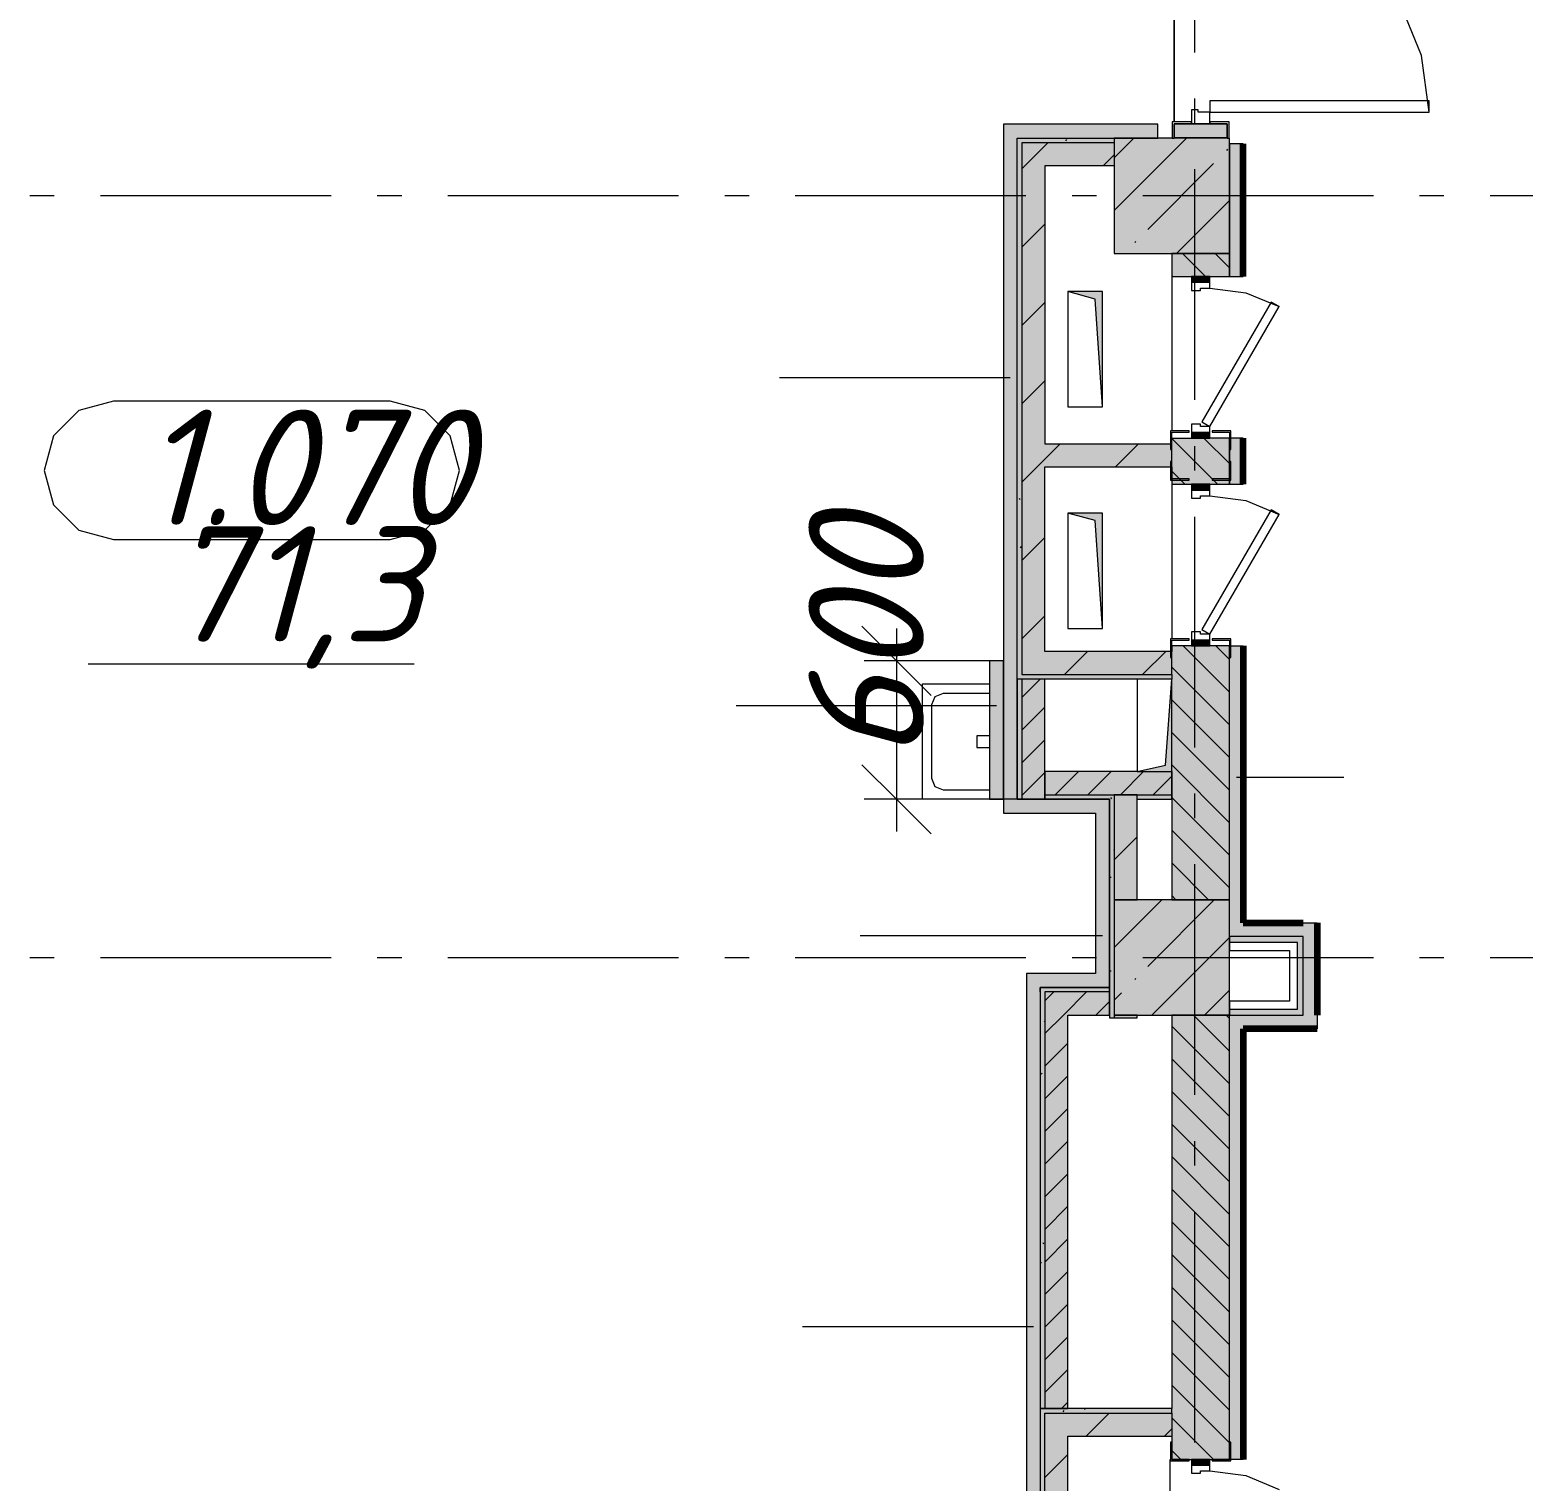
# Model space of a CAD drawing. Header units: millimetres. Extents: x -537608 to 253996, y -217170 to 186033.
# Drawn here: x -365376 to -358903, y -198169 to -191881 of the extents above; entities that cross this region are included whole.
import ezdxf

# ---------------------------------------------------------------- set-up
doc = ezdxf.new("R2010")
doc.units = ezdxf.units.MM
doc.layers.add('16) Лак 1.6м', color=160, linetype='Continuous', lineweight=90)
doc.layers.add('PDF _Геометрия', color=7, linetype='Continuous')
doc.layers.add('PDF _Текст', color=7, linetype='Continuous')
doc.layers.add('PDF _Сплошная заливка', color=7, linetype='Continuous', true_color=0xffffff)
doc.styles.add('PDF ISOCPEUR Italic', font='isocpeui.ttf')

msp = doc.modelspace()

# ---------------------------------------------------------------- hatches: boundary and pattern name
at = {"layer": 'PDF _Сплошная заливка', "true_color": 0x56bc34, "transparency": 33554559}
h = msp.add_hatch(color=85, dxfattribs=at)
h.paths.add_polyline_path([(-360116.2027, -195809.6514), (-360116.2027, -194549.6497), (-360176.2013, -194549.6497), (-360176.2013, -195809.6514)], flags=0)
h.paths.add_polyline_path([(-360116.2027, -193849.6508), (-360116.2027, -193649.6499), (-360176.2013, -193649.6499), (-360176.2013, -193849.6508)], flags=0)
h.paths.add_polyline_path([(-360176.2013, -192949.649), (-360116.2027, -192949.649), (-360116.2027, -192374.6487), (-360176.2013, -192374.6487), (-360176.2013, -192849.6508)], flags=0)
h.paths.add_polyline_path([(-360116.2027, -190587.6488), (-360116.2027, -188944.6473), (-360176.2013, -188944.6473), (-360176.2013, -190587.6488)], flags=0)
h.paths.add_polyline_path([(-360176.2013, -187734.6479), (-360116.2027, -187734.6479), (-360116.2027, -185682.6473), (-360168.2009, -185682.6473), (-360168.2009, -185687.6465), (-360176.2013, -185687.6465), (-360176.2013, -187503.3861)], flags=0)
h.paths.add_polyline_path([(-360168.2009, -184432.6461), (-360116.2027, -184432.6461), (-360116.2027, -183289.6468), (-360176.2013, -183289.6468), (-360176.2013, -184427.647), (-360168.2009, -184427.647)], flags=0)
at = {"layer": 'PDF _Сплошная заливка', "transparency": 33554559}
h = msp.add_hatch(color=256, dxfattribs=at)
h.paths.add_polyline_path([(-360341.2037, -200049.6524), (-360176.2013, -200049.6524), (-360176.2013, -199899.6518), (-360426.2024, -199899.6518), (-360426.2024, -200049.6524)], flags=0)
h.paths.add_polyline_path([(-360341.2037, -199199.653), (-360176.2013, -199199.653), (-360176.2013, -198774.6511), (-360426.2024, -198774.6511), (-360426.2024, -199199.653)], flags=0)
h.paths.add_polyline_path([(-360261.1999, -198074.6523), (-360176.2013, -198074.6523), (-360176.2013, -196149.6503), (-360426.2024, -196149.6503), (-360426.2024, -198074.6523), (-360341.2037, -198074.6523)], flags=0)
h.paths.add_polyline_path([(-360426.2024, -195649.6502), (-360176.2013, -195649.6502), (-360176.2013, -194549.6497), (-360426.2024, -194549.6497), (-360426.2024, -195349.0331)], flags=0)
h.paths.add_polyline_path([(-360261.1999, -193849.6508), (-360176.2013, -193849.6508), (-360176.2013, -193649.6499), (-360426.2024, -193649.6499), (-360426.2024, -193849.6508), (-360341.2037, -193849.6508)], flags=0)
h.paths.add_polyline_path([(-360426.2024, -192949.649), (-360176.2013, -192949.649), (-360176.2013, -192849.6508), (-360426.2024, -192849.6508)], flags=0)
h.paths.add_polyline_path([(-360424.2044, -190587.6488), (-360424.2044, -190585.6487), (-360176.2013, -190585.6487), (-360176.2013, -188944.6473), (-360426.2024, -188944.6473), (-360426.2024, -190587.6488)], flags=0)
h.paths.add_polyline_path([(-360176.2013, -187734.6479), (-360176.2013, -186849.6479), (-360426.2024, -186849.6479), (-360426.2024, -187734.6479)], flags=0)
h.paths.add_polyline_path([(-360176.2013, -186349.6478), (-360176.2013, -185682.6473), (-360426.2024, -185682.6473), (-360426.2024, -186349.6478)], flags=0)
h.paths.add_polyline_path([(-360176.2013, -184424.6479), (-360176.2013, -183849.6475), (-360426.2024, -183849.6475), (-360426.2024, -184424.6479)], flags=0)
at = {"layer": 'PDF _Сплошная заливка', "true_color": 0xff7d7d, "transparency": 33554559}
for points in [[(-360486.2009, -192349.6485), (-360486.2009, -192289.65), (-361156.2004, -192289.65), (-361156.2004, -192349.6485), (-361096.2018, -192349.6485)], [(-361156.2004, -195274.6507), (-361096.2018, -195274.6507), (-361096.2018, -192349.6485), (-361156.2004, -192349.6485), (-361156.2004, -193922.552)], [(-360756.1986, -195274.6507), (-360696.2001, -195274.6507), (-360696.2001, -195214.65), (-361096.2018, -195214.65), (-361096.2018, -195274.6507), (-360906.9313, -195274.6507)], [(-360756.1986, -196029.651), (-360756.1986, -195969.6503), (-361056.2, -195969.6503), (-361056.2, -196029.651), (-360906.9313, -196029.651)], [(-361056.2, -199901.695), (-360996.2014, -199901.695), (-360996.2014, -196029.651), (-361056.2, -196029.651), (-361056.2, -199841.6942)]]:
    msp.add_hatch(color=11, dxfattribs=at).paths.add_polyline_path(points)
at = {"layer": 'PDF _Сплошная заливка', "transparency": 33554559}
for points in [[(-361096.2018, -194694.6512), (-361076.2052, -194694.6512), (-361076.2052, -192349.6485), (-361096.2018, -192349.6485), (-361096.2018, -193922.552)], [(-360676.2034, -192369.6495), (-360676.2034, -192349.6485), (-361076.2052, -192349.6485), (-361076.2052, -192369.6495), (-360976.2048, -192369.6495)], [(-360676.2034, -192849.6508), (-360176.2013, -192849.6508), (-360178.1992, -192349.6485), (-360676.2034, -192349.6485), (-360676.2034, -192496.071)], [(-360426.2024, -193774.6505), (-360426.2024, -193674.6501), (-360976.2048, -193674.6501), (-360976.2048, -193774.6505), (-360906.9313, -193774.6505)], [(-360426.2024, -194674.6502), (-360426.2024, -194574.6498), (-360976.2048, -194574.6498), (-360976.2048, -194674.6502), (-360906.9313, -194674.6502)], [(-360906.9313, -194694.6512), (-360426.2024, -194694.6512), (-360426.2024, -194674.6502), (-361076.2052, -194674.6502), (-361076.2052, -194694.6512), (-360976.2048, -194694.6512)], [(-360453.6999, -195194.6512), (-360426.2024, -195194.6512), (-360426.2024, -195094.6508), (-360976.2048, -195094.6508), (-360976.2048, -195194.6512), (-360576.203, -195194.6512)], [(-360176.2013, -196149.6503), (-360176.2013, -195649.6502), (-360676.2034, -195649.6502), (-360676.2034, -196149.6503), (-360426.2024, -196149.6503)], [(-360696.2001, -196049.652), (-360696.2001, -196029.651), (-360996.2014, -196029.651), (-360996.2014, -196049.652), (-360906.9313, -196049.652)], [(-360996.2014, -197854.6526), (-360976.2048, -197854.6526), (-360976.2048, -196049.652), (-360996.2014, -196049.652), (-360996.2014, -196775.5142)], [(-360976.2048, -197854.6526), (-360876.2043, -197854.6526), (-360876.2043, -196149.6503), (-360976.2048, -196149.6503), (-360976.2048, -196775.5142)], [(-360996.2014, -200299.6535), (-360976.2048, -200299.6535), (-360976.2048, -197854.6526), (-360996.2014, -197854.6526), (-360996.2014, -199901.695)], [(-360426.2024, -197874.6514), (-360426.2024, -197854.6526), (-360976.2048, -197854.6526), (-360976.2048, -197874.6514), (-360876.2043, -197874.6514)], [(-360906.9313, -200299.6535), (-360876.2043, -200299.6535), (-360876.2043, -197874.6514), (-360976.2048, -197874.6514), (-360976.2048, -200299.6535)]]:
    msp.add_hatch(color=256, dxfattribs=at).paths.add_polyline_path(points)
at = {"layer": 'PDF _Сплошная заливка', "true_color": 0xe2e2e2, "transparency": 33554559}
msp.add_hatch(color=254, dxfattribs=at).paths.add_polyline_path([(-360726.2037, -193514.6511), (-360726.2037, -193014.6489), (-360876.2043, -193014.6489), (-360758.7047, -193047.1499), (-360747.4318, -193209.3104)])
at = {"layer": 'PDF _Сплошная заливка', "transparency": 33554559}
h = msp.add_hatch(color=256, dxfattribs=at)
h.paths.add_polyline_path([(-360676.2034, -195214.65), (-360676.2034, -195194.6512), (-360976.2048, -195194.6512), (-360976.2048, -195214.65), (-360696.2001, -195214.65)], flags=0)
h.paths.add_polyline_path([(-360426.2024, -195214.65), (-360426.2024, -195194.6512), (-360576.203, -195194.6512), (-360576.203, -195214.65)], flags=0)
h = msp.add_hatch(color=256, dxfattribs=at)
h.paths.add_polyline_path([(-360576.203, -196162.1503), (-360576.203, -196149.6503), (-360676.2034, -196149.6503), (-360676.2034, -196162.1503)], flags=0)
h.paths.add_polyline_path([(-360676.2034, -195649.6502), (-360576.203, -195649.6502), (-360576.203, -195194.6512), (-360676.2034, -195194.6512), (-360676.2034, -195349.0331)], flags=0)
at = {"layer": 'PDF _Сплошная заливка', "true_color": 0x56bc34, "transparency": 33554559}
msp.add_hatch(color=85, dxfattribs=at).paths.add_polyline_path([(-359856.2033, -195809.6514), (-359856.2033, -195749.6506), (-360116.2027, -195749.6506), (-360116.2027, -195809.6514), (-360063.662, -195809.6514)])
at = {"layer": 'PDF _Сплошная заливка', "true_color": 0x77b143, "transparency": 33554559}
msp.add_hatch(color=75, dxfattribs=at).paths.add_polyline_path([(-359881.2034, -195834.6515), (-359856.2033, -195834.6515), (-359856.2033, -195809.6514), (-360176.2013, -195809.6514), (-360176.2013, -195834.6515), (-360063.662, -195834.6515)])

# ---------------------------------------------------------------- linework, layer by layer
at = {"layer": '16) Лак 1.6м'}
for p, q in [((-360116.2027, -192949.649), (-360116.2027, -192374.6487)), ((-360116.2027, -193849.6508), (-360116.2027, -193649.6499)), ((-360116.2027, -194549.6497), (-360116.2027, -195749.6506)), ((-360116.2027, -195749.6506), (-359856.2033, -195749.6506)), ((-359796.2047, -195749.6506), (-359796.2047, -196149.6503)), ((-359796.2047, -196209.651), (-360116.2027, -196209.651)), ((-360116.2027, -196209.651), (-360116.2027, -198074.6523))]:
    msp.add_line(p, q, dxfattribs=at)
at = {"layer": 'PDF _Геометрия', "color": 9, "lineweight": 9, "true_color": 0xc0c0c0}
for p, q in [((-360416.204, -192279.6495), (-360416.204, -190655.6499)), ((-360416.204, -190655.6499), (-360416.204, -192279.6495)), ((-360426.2024, -192949.649), (-360426.2024, -193617.8443)), ((-360426.2024, -193849.6508), (-360426.2024, -194519.8441)), ((-360434.2027, -198074.6523), (-360434.2027, -198774.6511))]:
    msp.add_line(p, q, dxfattribs=at)
at = {"layer": 'PDF _Геометрия', "color": 253, "lineweight": 9, "true_color": 0xaaaaaa}
for p, q in [((-360326.2019, -191978.4059), (-360326.2019, -190978.4058)), ((-360326.2019, -192284.2396), (-360326.2019, -192178.4068)), ((-360326.2019, -193484.2406), (-360326.2019, -192484.2405)), ((-365269.8683, -192599.6497), (-365375.6989, -192599.6497)), ((-364069.863, -192599.6497), (-365069.8674, -192599.6497)), ((-363764.0314, -192599.6497), (-363869.8621, -192599.6497)), ((-362564.0262, -192599.6497), (-363564.0305, -192599.6497)), ((-362258.1946, -192599.6497), (-362364.0339, -192599.6497)), ((-361058.1979, -192599.6497), (-362058.1938, -192599.6497)), ((-360752.3664, -192599.6497), (-360858.197, -192599.6497)), ((-359552.361, -192599.6497), (-360552.3655, -192599.6497)), ((-359246.5295, -192599.6497), (-359352.3602, -192599.6497)), ((-358046.5243, -192599.6497), (-359046.5287, -192599.6497)), ((-360726.2037, -193014.6489), (-360876.2043, -193014.6489)), ((-360876.2043, -193014.6489), (-360876.2043, -193514.6511)), ((-360758.7047, -193047.1499), (-360876.2043, -193014.6489)), ((-360726.2037, -193514.6511), (-360758.7047, -193047.1499)), ((-360726.2037, -193514.6511), (-360726.2037, -193014.6489)), ((-365013.8303, -193489.4206), (-365163.831, -193529.612)), ((-363813.825, -193489.4206), (-365013.8303, -193489.4206)), ((-363663.8243, -193529.612), (-363813.825, -193489.4206)), ((-360876.2043, -193514.6511), (-360726.2037, -193514.6511)), ((-365163.831, -193529.612), (-365273.6403, -193639.4191)), ((-363554.0237, -193639.4191), (-363663.8243, -193529.612)), ((-365273.6403, -193639.4191), (-365313.8316, -193789.4198)), ((-363513.8323, -193789.4198), (-363554.0237, -193639.4191)), ((-360326.2019, -193790.0743), (-360326.2019, -193684.2393)), ((-365313.8316, -193789.4198), (-365273.6403, -193939.4204)), ((-363554.0237, -193939.4204), (-363513.8323, -193789.4198)), ((-365273.6403, -193939.4204), (-365163.831, -194049.2276)), ((-363663.8243, -194049.2276), (-363554.0237, -193939.4204)), ((-360726.2037, -193974.6492), (-360876.2043, -193974.6492)), ((-360876.2043, -193974.6492), (-360876.2043, -194474.6515)), ((-360758.7047, -194007.1503), (-360876.2043, -193974.6492)), ((-360726.2037, -194474.6515), (-360726.2037, -193974.6492)), ((-360726.2037, -194474.6515), (-360758.7047, -194007.1503)), ((-360326.2019, -194990.0731), (-360326.2019, -193990.073)), ((-365163.831, -194049.2276), (-365013.8303, -194089.419)), ((-365013.8303, -194089.419), (-363813.825, -194089.419)), ((-363813.825, -194089.419), (-363663.8243, -194049.2276)), ((-360876.2043, -194474.6515), (-360726.2037, -194474.6515)), ((-365122.8646, -194627.4552), (-363709.9579, -194627.4552)), ((-361506.202, -195214.65), (-361506.202, -194714.6499)), ((-361506.202, -194714.6499), (-361216.199, -194714.6499)), ((-360426.2024, -194694.6512), (-360576.203, -194694.6512)), ((-360576.203, -194694.6512), (-360576.203, -195094.6508)), ((-360453.6999, -195067.1511), (-360426.2024, -194694.6512)), ((-360426.2024, -195094.6508), (-360426.2024, -194694.6512)), ((-361466.2, -194804.6499), (-361451.56, -194769.2962)), ((-361466.2, -195124.65), (-361466.2, -194804.6499)), ((-361451.56, -194769.2962), (-361416.1998, -194754.6497)), ((-361416.1998, -194754.6497), (-361216.199, -194754.6497)), ((-361216.199, -194939.6509), (-361271.2112, -194939.6509)), ((-361271.2112, -194939.6509), (-361271.2112, -194989.6512)), ((-361271.2112, -194989.6512), (-361216.199, -194989.6512)), ((-360576.203, -195094.6508), (-360453.6999, -195067.1511)), ((-361451.56, -195160.0058), (-361466.2, -195124.65)), ((-360576.203, -195094.6508), (-360426.2024, -195094.6508)), ((-361416.1998, -195174.6503), (-361451.56, -195160.0058)), ((-361216.199, -195174.6503), (-361416.1998, -195174.6503)), ((-360326.2019, -195295.9069), (-360326.2019, -195190.074)), ((-361216.199, -195214.65), (-361506.202, -195214.65)), ((-360326.2019, -196495.9078), (-360326.2019, -195495.9077)), ((-365375.6989, -195899.6513), (-365269.8683, -195899.6513)), ((-365069.8674, -195899.6513), (-364069.863, -195899.6513)), ((-363869.8621, -195899.6513), (-363764.0314, -195899.6513)), ((-363564.0305, -195899.6513), (-362564.0262, -195899.6513)), ((-362364.0339, -195899.6513), (-362258.1946, -195899.6513)), ((-362058.1938, -195899.6513), (-361058.1979, -195899.6513)), ((-360858.197, -195899.6513), (-360752.3664, -195899.6513)), ((-360552.3655, -195899.6513), (-359552.361, -195899.6513)), ((-359352.3602, -195899.6513), (-359246.5295, -195899.6513)), ((-359046.5287, -195899.6513), (-358046.5243, -195899.6513)), ((-360326.2019, -196801.7415), (-360326.2019, -196695.9087)), ((-360326.2019, -198001.7425), (-360326.2019, -197001.7424))]:
    msp.add_line(p, q, dxfattribs=at)
at = {"layer": 'PDF _Геометрия', "lineweight": 9}
for p, q in [((-359343.5675, -191991.7714), (-359438.4784, -191762.6497)), ((-359311.2043, -192237.6496), (-359343.5675, -191991.7714)), ((-360311.2001, -192227.6492), (-360341.2037, -192227.6492)), ((-360341.2037, -192227.6492), (-360341.2037, -192287.6499)), ((-360311.2001, -192237.6496), (-360311.2001, -192227.6492)), ((-359311.2043, -192187.6494), (-360261.1999, -192187.6494)), ((-360261.1999, -192187.6494), (-360261.1999, -192237.6496)), ((-359311.2043, -192237.6496), (-359311.2043, -192187.6494)), ((-360486.2009, -192289.65), (-361156.2004, -192289.65)), ((-361156.2004, -192289.65), (-361156.2004, -192349.6485)), ((-360486.2009, -192349.6485), (-360486.2009, -192289.65)), ((-360341.2037, -192279.6495), (-360424.2044, -192279.6495)), ((-360424.2044, -192279.6495), (-360424.2044, -192349.6485)), ((-360416.204, -192349.6485), (-360416.204, -192287.6499)), ((-360416.204, -192287.6499), (-360341.2037, -192287.6499)), ((-360416.204, -192287.6499), (-360416.204, -192347.6506)), ((-360186.1996, -192287.6499), (-360416.204, -192287.6499)), ((-360341.2037, -192287.6499), (-360341.2037, -192279.6495)), ((-360341.2037, -192287.6499), (-360261.1999, -192287.6499)), ((-360261.1999, -192237.6496), (-360311.2001, -192237.6496)), ((-360261.1999, -192237.6496), (-359311.2043, -192237.6496)), ((-360261.1999, -192287.6499), (-360261.1999, -192237.6496)), ((-360178.1992, -192279.6495), (-360261.1999, -192279.6495)), ((-360261.1999, -192279.6495), (-360261.1999, -192287.6499)), ((-360261.1999, -192287.6499), (-360186.1996, -192287.6499)), ((-360186.1996, -192287.6499), (-360186.1996, -192349.6485)), ((-360186.1996, -192347.6506), (-360186.1996, -192287.6499)), ((-360178.1992, -192349.6485), (-360178.1992, -192279.6495)), ((-361156.2004, -192349.6485), (-361156.2004, -195274.6507)), ((-361096.2018, -194694.6512), (-361096.2018, -192349.6485)), ((-361096.2018, -192349.6485), (-361076.2052, -192349.6485)), ((-361096.2018, -194694.6512), (-361096.2018, -192349.6485)), ((-361096.2018, -192349.6485), (-360486.2009, -192349.6485)), ((-361076.2052, -192349.6485), (-360976.2048, -192349.6485)), ((-360976.2048, -192349.6485), (-360676.2034, -192349.6485)), ((-360676.2034, -192663.3728), (-360362.4749, -192349.6485)), ((-360676.2034, -192435.2737), (-360590.5761, -192349.6485)), ((-360424.2044, -192349.6485), (-360676.2034, -192349.6485)), ((-360676.2034, -192349.6485), (-360676.2034, -192849.6508)), ((-360676.2034, -192349.6485), (-360676.2034, -192369.6495)), ((-360424.2044, -192349.6485), (-360416.204, -192349.6485)), ((-360416.204, -192347.6506), (-360186.1996, -192347.6506)), ((-360186.1996, -192349.6485), (-360416.204, -192349.6485)), ((-360186.1996, -192349.6485), (-360178.1992, -192349.6485)), ((-360176.2013, -192849.6508), (-360176.2013, -192349.6485)), ((-360976.2048, -192369.6495), (-361076.2052, -192369.6495)), ((-361076.2052, -192369.6495), (-361076.2052, -194674.6502)), ((-361076.2052, -192483.065), (-360976.2048, -192383.0646)), ((-360976.2048, -192383.0646), (-360962.7876, -192369.6495)), ((-360676.2034, -192369.6495), (-360976.2048, -192369.6495)), ((-360723.379, -192469.6499), (-360676.2034, -192422.4744)), ((-360676.2034, -192369.6495), (-360676.2034, -192469.6499)), ((-360187.7841, -192403.0569), (-360183.0477, -192398.316)), ((-360116.2027, -192374.6487), (-360176.2013, -192374.6487)), ((-360176.2013, -192374.6487), (-360176.2013, -192849.6508)), ((-360676.2034, -192469.6499), (-360976.2048, -192469.6499)), ((-360976.2048, -192469.6499), (-360976.2048, -193674.6501)), ((-360529.9317, -192745.2044), (-360244.8116, -192460.0822)), ((-360406.2832, -192849.6508), (-360176.2013, -192619.5688)), ((-361076.2052, -192822.4761), (-360976.2048, -192722.4757)), ((-360586.9592, -192802.2298), (-360582.2227, -192797.489)), ((-360676.2034, -192849.6508), (-360426.2024, -192849.6508)), ((-360176.2013, -192849.6508), (-360426.2024, -192849.6508)), ((-360426.2024, -192849.6508), (-360426.2024, -192949.649)), ((-360426.2024, -192849.6508), (-360176.2013, -192849.6508)), ((-360279.8273, -192949.649), (-360379.8277, -192849.6508)), ((-360176.2013, -192911.8539), (-360238.4044, -192849.6508)), ((-360178.182, -192849.6508), (-360176.2013, -192847.6679)), ((-360176.2013, -192949.649), (-360176.2013, -192849.6508)), ((-360176.2013, -192849.6508), (-360176.2013, -192949.649)), ((-360421.2506, -192949.649), (-360426.2024, -192944.6951)), ((-360426.2024, -192949.649), (-360341.2037, -192949.649)), ((-360261.1999, -192949.649), (-360341.2037, -192949.649)), ((-360341.2037, -192949.649), (-360341.2037, -192974.6491)), ((-360261.1999, -192974.6491), (-360341.2037, -192974.6491)), ((-360341.2037, -192974.6491), (-360341.2037, -193009.6497)), ((-360341.2037, -192974.6491), (-360261.1999, -192974.6491)), ((-360301.2018, -193009.6497), (-360301.2018, -192999.6493)), ((-360301.2018, -192999.6493), (-360261.1999, -192999.6493)), ((-360261.1999, -192949.649), (-360176.2013, -192949.649)), ((-360261.1999, -192974.6491), (-360261.1999, -192949.649)), ((-360261.1999, -192999.6493), (-360261.1999, -192974.6491)), ((-360261.1999, -192999.6493), (-360105.9116, -193020.0937)), ((-360176.2013, -192949.649), (-360116.2027, -192949.649)), ((-361076.2052, -193161.8873), (-360976.2048, -193061.8869)), ((-360341.2037, -193009.6497), (-360301.2018, -193009.6497)), ((-359995.8439, -193060.0353), (-360295.8453, -193579.6509)), ((-360105.9116, -193020.0937), (-359961.1985, -193080.0341)), ((-359961.1985, -193080.0341), (-359995.8439, -193060.0353)), ((-360261.1999, -193599.6497), (-359961.1985, -193080.0341)), ((-361126.2054, -193388.4599), (-362126.2013, -193388.4599)), ((-361076.2052, -193501.2985), (-360976.2048, -193401.298)), ((-360295.8453, -193579.6509), (-360261.1999, -193599.6497)), ((-360426.2024, -193674.6501), (-360426.2024, -193649.6499)), ((-360426.2024, -193649.6499), (-360341.2037, -193649.6499)), ((-360228.3544, -193849.6508), (-360426.2024, -193651.8029)), ((-360301.2018, -193589.6493), (-360341.2037, -193589.6493)), ((-360341.2037, -193589.6493), (-360341.2037, -193624.6498)), ((-360341.2037, -193624.6498), (-360261.1999, -193624.6498)), ((-360341.2037, -193624.6498), (-360341.2037, -193649.6499)), ((-360261.1999, -193624.6498), (-360341.2037, -193624.6498)), ((-360341.2037, -193649.6499), (-360261.1999, -193649.6499)), ((-360301.2018, -193599.6497), (-360301.2018, -193589.6493)), ((-360261.1999, -193599.6497), (-360301.2018, -193599.6497)), ((-360176.2013, -193760.3829), (-360286.932, -193649.6499)), ((-360261.1999, -193624.6498), (-360261.1999, -193599.6497)), ((-360261.1999, -193649.6499), (-360261.1999, -193624.6498)), ((-360176.2013, -193649.6499), (-360261.1999, -193649.6499)), ((-360176.2013, -193849.6508), (-360176.2013, -193649.6499)), ((-360116.2027, -193649.6499), (-360176.2013, -193649.6499)), ((-360176.2013, -193649.6499), (-360176.2013, -193849.6508)), ((-360976.2048, -193740.7092), (-360910.1435, -193674.6501)), ((-360976.2048, -193674.6501), (-360426.2024, -193674.6501)), ((-360670.735, -193774.6505), (-360570.7345, -193674.6501)), ((-360426.2024, -193774.6505), (-360426.2024, -193674.6501)), ((-361076.2052, -193840.7096), (-360976.2048, -193740.7092)), ((-360976.2048, -194574.6498), (-360976.2048, -193774.6505)), ((-360976.2048, -193774.6505), (-360426.2024, -193774.6505)), ((-360426.2024, -193774.6505), (-360426.2024, -193849.6508)), ((-360369.7777, -193849.6508), (-360426.2024, -193793.224)), ((-360426.2024, -193849.6508), (-360341.2037, -193849.6508)), ((-360261.1999, -193849.6508), (-360341.2037, -193849.6508)), ((-360341.2037, -193849.6508), (-360341.2037, -193874.651)), ((-360261.1999, -193874.651), (-360341.2037, -193874.651)), ((-360341.2037, -193874.651), (-360341.2037, -193909.6494)), ((-360341.2037, -193874.651), (-360261.1999, -193874.651)), ((-360341.2037, -193909.6494), (-360301.2018, -193909.6494)), ((-360301.2018, -193909.6494), (-360301.2018, -193899.6511)), ((-360301.2018, -193899.6511), (-360261.1999, -193899.6511)), ((-360261.1999, -193849.6508), (-360176.2013, -193849.6508)), ((-360261.1999, -193874.651), (-360261.1999, -193849.6508)), ((-360261.1999, -193899.6511), (-360261.1999, -193874.651)), ((-360261.1999, -193899.6511), (-360105.9116, -193920.0956)), ((-360176.2013, -193849.6508), (-360116.2027, -193849.6508)), ((-359995.8439, -193960.035), (-360295.8453, -194479.6507)), ((-360105.9116, -193920.0956), (-359961.1985, -193980.0359)), ((-359961.1985, -193980.0359), (-359995.8439, -193960.035)), ((-360261.1999, -194499.6494), (-359961.1985, -193980.0359)), ((-361076.2052, -194180.1208), (-360976.2048, -194080.1203)), ((-361076.2052, -194519.5319), (-360976.2048, -194419.5315)), ((-361619.4387, -194474.6515), (-361619.4387, -195354.6502)), ((-360301.2018, -194489.6511), (-360341.2037, -194489.6511)), ((-360341.2037, -194489.6511), (-360341.2037, -194524.6496)), ((-360301.2018, -194499.6494), (-360301.2018, -194489.6511)), ((-360295.8453, -194479.6507), (-360261.1999, -194499.6494)), ((-360341.2037, -194549.6497), (-360426.2024, -194549.6497)), ((-360426.2024, -194549.6497), (-360426.2024, -194574.6498)), ((-360176.2013, -194750.3309), (-360376.8824, -194549.6497)), ((-360341.2037, -194524.6496), (-360261.1999, -194524.6496)), ((-360341.2037, -194524.6496), (-360341.2037, -194549.6497)), ((-360261.1999, -194524.6496), (-360341.2037, -194524.6496)), ((-360341.2037, -194549.6497), (-360261.1999, -194549.6497)), ((-360261.1999, -194499.6494), (-360301.2018, -194499.6494)), ((-360261.1999, -194524.6496), (-360261.1999, -194499.6494)), ((-360261.1999, -194549.6497), (-360261.1999, -194524.6496)), ((-360176.2013, -194549.6497), (-360261.1999, -194549.6497)), ((-360176.2013, -194608.9097), (-360235.4592, -194549.6497)), ((-360176.2013, -195649.6502), (-360176.2013, -194549.6497)), ((-360176.2013, -194549.6497), (-360116.2027, -194549.6497)), ((-360176.2013, -195649.6502), (-360176.2013, -194549.6497)), ((-361619.4387, -194614.6495), (-361759.4412, -194614.6495)), ((-361216.199, -194614.6495), (-361619.4387, -194614.6495)), ((-361216.199, -194614.6495), (-361216.199, -195214.65)), ((-361156.2004, -194614.6495), (-361216.199, -194614.6495)), ((-361156.2004, -195214.65), (-361156.2004, -194614.6495)), ((-360426.2024, -194574.6498), (-360976.2048, -194574.6498)), ((-360891.9123, -194674.6502), (-360791.9119, -194574.6498)), ((-360552.4947, -194674.6502), (-360452.4943, -194574.6498)), ((-360426.2024, -194674.6502), (-360426.2024, -194574.6498)), ((-361076.2052, -194674.6502), (-360976.2048, -194674.6502)), ((-360976.2048, -194674.6502), (-360426.2024, -194674.6502)), ((-360176.2013, -194891.7542), (-360426.2024, -194641.7531)), ((-360426.2024, -194674.6502), (-360426.2024, -194694.6512)), ((-361076.2052, -194694.6512), (-361096.2018, -194694.6512)), ((-361076.2052, -194694.6512), (-361096.2018, -194694.6512)), ((-361096.2018, -194694.6512), (-361096.2018, -195214.65)), ((-361096.2018, -195214.65), (-361096.2018, -194694.6512)), ((-361076.2052, -194774.0909), (-360996.7612, -194694.6512)), ((-360976.2048, -194694.6512), (-361076.2052, -194694.6512)), ((-360976.2048, -194694.6512), (-361076.2052, -194694.6512)), ((-361076.2052, -194694.6512), (-361076.2052, -195214.65)), ((-360426.2024, -194694.6512), (-360976.2048, -194694.6512)), ((-360976.2048, -195214.65), (-360976.2048, -194694.6512)), ((-361186.204, -194809.7567), (-362315.0499, -194809.7567)), ((-361076.2052, -194915.512), (-360976.2048, -194815.5116)), ((-360176.2013, -195033.1753), (-360426.2024, -194783.1742)), ((-360176.2013, -195174.5964), (-360426.2024, -194924.5953)), ((-361076.2052, -195056.9331), (-360976.2048, -194956.9327)), ((-360176.2013, -195316.0176), (-360426.2024, -195066.0165)), ((-361076.2052, -195198.3543), (-360976.2048, -195098.356)), ((-360976.2048, -195098.356), (-360972.4931, -195094.6508)), ((-360576.203, -195094.6508), (-360976.2048, -195094.6508)), ((-360976.2048, -195094.6508), (-360976.2048, -195194.6512)), ((-360931.0788, -195194.6512), (-360831.0784, -195094.6508)), ((-360789.6556, -195194.6512), (-360689.6551, -195094.6508)), ((-360648.2323, -195194.6512), (-360548.2318, -195094.6508)), ((-360506.809, -195194.6512), (-360426.2024, -195114.0403)), ((-360426.2024, -195194.6512), (-360426.2024, -195094.6508)), ((-360426.2024, -195094.6508), (-360426.2024, -195649.6502)), ((-360146.1977, -195118.7488), (-359680.0485, -195118.7488)), ((-360976.2048, -195194.6512), (-360976.2048, -195214.65)), ((-360976.2048, -195194.6512), (-360676.2034, -195194.6512)), ((-360576.203, -195194.6512), (-360676.2034, -195194.6512)), ((-360676.2034, -195194.6512), (-360676.2034, -195214.65)), ((-360676.2034, -195194.6512), (-360576.203, -195194.6512)), ((-360576.203, -195214.65), (-360576.203, -195194.6512)), ((-360576.203, -195194.6512), (-360426.2024, -195194.6512)), ((-360426.2024, -195214.65), (-360426.2024, -195194.6512)), ((-361619.4387, -195214.65), (-361759.4412, -195214.65)), ((-361096.2018, -195214.65), (-361619.4387, -195214.65)), ((-361216.199, -195214.65), (-361156.2004, -195214.65)), ((-361096.2018, -195214.65), (-361076.2052, -195214.65)), ((-360696.2001, -195214.65), (-361096.2018, -195214.65)), ((-361076.2052, -195214.65), (-360976.2048, -195214.65)), ((-360976.2048, -195214.65), (-360696.2001, -195214.65)), ((-360696.2001, -195214.65), (-360696.2001, -196162.1503)), ((-360696.2001, -195274.6507), (-360696.2001, -195214.65)), ((-360676.2034, -195214.65), (-360676.2034, -195649.6502)), ((-360576.203, -195214.65), (-360426.2024, -195214.65)), ((-360576.203, -195649.6502), (-360576.203, -195214.65)), ((-360176.2013, -195457.4387), (-360426.2024, -195207.4398)), ((-361156.2004, -195274.6507), (-361096.2018, -195274.6507)), ((-361096.2018, -195274.6507), (-360756.1986, -195274.6507)), ((-360756.1986, -195274.6507), (-360756.1986, -195969.6503)), ((-360696.2001, -196029.651), (-360696.2001, -195274.6507)), ((-360676.2034, -195477.177), (-360576.203, -195377.1765)), ((-360176.2013, -195598.8599), (-360426.2024, -195348.8609)), ((-360266.832, -195649.6502), (-360426.2024, -195490.282)), ((-360676.2034, -195856.7537), (-360469.0978, -195649.6502)), ((-360576.203, -195649.6502), (-360676.2034, -195649.6502)), ((-360676.2034, -195649.6502), (-360676.2034, -196149.6503)), ((-360676.2034, -195649.6502), (-360576.203, -195649.6502)), ((-360676.2034, -195649.6502), (-360676.2034, -196149.6503)), ((-360426.2024, -195649.6502), (-360576.203, -195649.6502)), ((-360529.9317, -195938.5854), (-360244.8116, -195653.4631)), ((-360408.2554, -195649.6502), (-360426.2024, -195631.7032)), ((-360426.2024, -195649.6502), (-360176.2013, -195649.6502)), ((-360176.2013, -195649.6502), (-360426.2024, -195649.6502)), ((-360176.2013, -195809.6514), (-360176.2013, -195649.6502)), ((-360176.2013, -196149.6503), (-360176.2013, -195649.6502)), ((-359856.2033, -195749.6506), (-359796.2047, -195749.6506)), ((-360726.2037, -195806.5662), (-361776.1997, -195806.5662)), ((-360512.9062, -196149.6503), (-360176.2013, -195812.9497)), ((-360116.2027, -195809.6514), (-360176.2013, -195809.6514)), ((-359856.2033, -195809.6514), (-360176.2013, -195809.6514)), ((-360176.2013, -195809.6514), (-360176.2013, -195834.6515)), ((-360176.2013, -195834.6515), (-360176.2013, -195869.6499)), ((-359881.2034, -195834.6515), (-360176.2013, -195834.6515)), ((-359856.2033, -195809.6514), (-360116.2027, -195809.6514)), ((-359881.2034, -195869.6499), (-359881.2034, -195834.6515)), ((-359856.2033, -196149.6503), (-359856.2033, -195809.6514)), ((-359856.2033, -195834.6515), (-359856.2033, -195809.6514)), ((-359856.2033, -195869.6499), (-359856.2033, -195834.6515)), ((-360176.2013, -195869.6499), (-359916.2018, -195869.6499)), ((-359916.2018, -195869.6499), (-359916.2018, -196089.6517)), ((-359881.2034, -196124.6501), (-359881.2034, -195869.6499)), ((-359856.2033, -196149.6503), (-359856.2033, -195869.6499)), ((-360756.1986, -195969.6503), (-361056.2, -195969.6503)), ((-361056.2, -195969.6503), (-361056.2, -196029.651)), ((-361056.2, -196029.651), (-361056.2, -199841.6942)), ((-360696.2001, -196029.651), (-360996.2014, -196029.651)), ((-360996.2014, -196029.651), (-360996.2014, -196049.652)), ((-360996.2014, -196049.652), (-360996.2014, -196029.651)), ((-360996.2014, -196029.651), (-360756.1986, -196029.651)), ((-360756.1986, -196029.651), (-360696.2001, -196029.651)), ((-360696.2001, -196049.652), (-360696.2001, -196029.651)), ((-360586.9592, -195995.6107), (-360582.2227, -195990.8677)), ((-360284.8049, -196149.6503), (-360176.2013, -196041.0487)), ((-360996.2014, -196049.652), (-360996.2014, -196149.6503)), ((-360976.2048, -196088.304), (-360937.5463, -196049.652)), ((-360696.2001, -196049.652), (-360976.2048, -196049.652)), ((-360976.2048, -196049.652), (-360976.2048, -196149.6503)), ((-360896.1235, -196149.6503), (-360796.123, -196049.652)), ((-360754.7088, -196149.6503), (-360696.2001, -196091.148)), ((-360696.2001, -196149.6503), (-360696.2001, -196049.652)), ((-360676.2034, -196084.8507), (-360643.9866, -196052.6338)), ((-359916.2018, -196089.6517), (-360176.2013, -196089.6517)), ((-360176.2013, -196089.6517), (-360176.2013, -196124.6501)), ((-360996.2014, -196149.6503), (-360996.2014, -197854.6526)), ((-360996.2014, -196149.6503), (-360996.2014, -197854.6526)), ((-360976.2048, -196229.7272), (-360896.1235, -196149.6503)), ((-360976.2048, -196149.6503), (-360976.2048, -197854.6526)), ((-360876.2043, -197854.6526), (-360876.2043, -196149.6503)), ((-360876.2043, -196149.6503), (-360696.2001, -196149.6503)), ((-360696.2001, -196162.1503), (-360676.2034, -196162.1503)), ((-360676.2034, -196155.9993), (-360669.8479, -196149.6503)), ((-360676.2034, -196149.6503), (-360576.203, -196149.6503)), ((-360576.203, -196149.6503), (-360676.2034, -196149.6503)), ((-360676.2034, -196149.6503), (-360676.2034, -196162.1503)), ((-360676.2034, -196162.1503), (-360576.203, -196162.1503)), ((-360576.203, -196149.6503), (-360426.2024, -196149.6503)), ((-360576.203, -196162.1503), (-360576.203, -196149.6503)), ((-360176.2013, -196149.6503), (-360426.2024, -196149.6503)), ((-360426.2024, -196149.6503), (-360426.2024, -197854.6526)), ((-360426.2024, -196149.6503), (-360176.2013, -196149.6503)), ((-360176.2013, -196305.9677), (-360332.5144, -196149.6503)), ((-360176.2013, -196164.5466), (-360191.0997, -196149.6503)), ((-360176.2013, -196124.6501), (-360176.2013, -196149.6503)), ((-360176.2013, -196124.6501), (-359916.2018, -196124.6501)), ((-360176.2013, -198074.6523), (-360176.2013, -196149.6503)), ((-360176.2013, -198074.6523), (-360176.2013, -196149.6503)), ((-360176.2013, -196149.6503), (-360116.2027, -196149.6503)), ((-360176.2013, -196149.6503), (-359916.2018, -196149.6503)), ((-360116.2027, -196149.6503), (-359856.2033, -196149.6503)), ((-359916.2018, -196124.6501), (-359881.2034, -196124.6501)), ((-359916.2018, -196149.6503), (-359881.2034, -196149.6503)), ((-359881.2034, -196149.6503), (-359856.2033, -196149.6503)), ((-359796.2047, -196149.6503), (-359796.2047, -196209.651)), ((-360176.2013, -196447.3888), (-360426.2024, -196197.3877)), ((-360976.2048, -196371.1484), (-360876.2043, -196271.148)), ((-360176.2013, -196588.81), (-360426.2024, -196338.8111)), ((-360976.2048, -196512.5696), (-360876.2043, -196412.5691)), ((-360176.2013, -196730.2311), (-360426.2024, -196480.2322)), ((-360976.2048, -196653.9907), (-360876.2043, -196553.9902)), ((-360176.2013, -196871.6522), (-360426.2024, -196621.6533)), ((-360976.2048, -196795.4118), (-360876.2043, -196695.4114)), ((-360176.2013, -197013.0734), (-360426.2024, -196763.0744)), ((-360976.2048, -196936.8329), (-360876.2043, -196836.8325)), ((-360176.2013, -197154.4967), (-360426.2024, -196904.4956)), ((-360976.2048, -197078.2541), (-360876.2043, -196978.2537)), ((-360176.2013, -197295.9178), (-360426.2024, -197045.9167)), ((-360976.2048, -197219.6752), (-360876.2043, -197119.677)), ((-360176.2013, -197437.339), (-360426.2024, -197187.3378)), ((-360976.2048, -197361.0985), (-360876.2043, -197261.0981)), ((-360176.2013, -197578.7601), (-360426.2024, -197328.759)), ((-360976.2048, -197502.5196), (-360876.2043, -197402.5192)), ((-360176.2013, -197720.1812), (-360426.2024, -197470.1823)), ((-361026.205, -197500.4399), (-362026.2009, -197500.4399)), ((-360976.2048, -197643.9408), (-360876.2043, -197543.9404)), ((-360176.2013, -197861.6024), (-360426.2024, -197611.6034)), ((-360976.2048, -197785.362), (-360876.2043, -197685.3615)), ((-360176.2013, -198003.0235), (-360426.2024, -197753.0246)), ((-360996.2014, -197854.6526), (-360996.2014, -199901.695)), ((-360996.2014, -197854.6526), (-360976.2048, -197854.6526)), ((-360976.2048, -197854.6526), (-360996.2014, -197854.6526)), ((-360996.2014, -197854.6526), (-360996.2014, -199901.695)), ((-360976.2048, -197854.6526), (-360876.2043, -197854.6526)), ((-360876.2043, -197854.6526), (-360976.2048, -197854.6526)), ((-360904.0722, -197854.6526), (-360876.2043, -197826.7826)), ((-360426.2024, -197854.6526), (-360876.2043, -197854.6526)), ((-360426.2024, -197874.6514), (-360426.2024, -197854.6526)), ((-360976.2048, -200299.6535), (-360976.2048, -197874.6514)), ((-360976.2048, -197874.6514), (-360876.2043, -197874.6514)), ((-360876.2043, -197874.6514), (-360426.2024, -197874.6514)), ((-360797.7937, -197974.6519), (-360697.7933, -197874.6514)), ((-360426.2024, -197874.6514), (-360426.2024, -197974.6519)), ((-360245.9915, -198074.6523), (-360426.2024, -197894.4457)), ((-360876.2043, -198994.653), (-360876.2043, -197974.6519)), ((-360876.2043, -197974.6519), (-360426.2024, -197974.6519)), ((-360458.3847, -197974.6519), (-360426.2024, -197942.4695)), ((-360426.2024, -197974.6519), (-360426.2024, -198074.6523)), ((-360976.2048, -198153.0565), (-360876.2043, -198053.0582)), ((-360387.4147, -198074.6523), (-360426.2024, -198035.8669)), ((-360426.2024, -198074.6523), (-360341.2037, -198074.6523)), ((-360261.1999, -198074.6523), (-360341.2037, -198074.6523)), ((-360341.2037, -198074.6523), (-360341.2037, -198099.6524)), ((-360261.1999, -198099.6524), (-360341.2037, -198099.6524)), ((-360341.2037, -198099.6524), (-360341.2037, -198134.6509)), ((-360341.2037, -198099.6524), (-360261.1999, -198099.6524)), ((-360261.1999, -198074.6523), (-360176.2013, -198074.6523)), ((-360261.1999, -198099.6524), (-360261.1999, -198074.6523)), ((-360261.1999, -198124.6525), (-360261.1999, -198099.6524)), ((-360116.2027, -198074.6523), (-360176.2013, -198074.6523)), ((-360341.2037, -198134.6509), (-360301.2018, -198134.6509)), ((-360301.2018, -198134.6509), (-360301.2018, -198124.6525)), ((-360301.2018, -198124.6525), (-360261.1999, -198124.6525)), ((-360261.1999, -198124.6525), (-360105.9116, -198145.097)), ((-360105.9116, -198145.097), (-359961.1985, -198205.0374))]:
    msp.add_line(p, q, dxfattribs=at)
at = {"layer": 'PDF _Геометрия', "color": 8, "lineweight": 9, "true_color": 0x787878}
for p, q in [((-360882.8613, -192355.9244), (-360886.2113, -192361.7309)), ((-361096.2018, -192707.0907), (-361095.8919, -192707.0907)), ((-361096.2018, -193011.891), (-361095.8919, -193011.891)), ((-361096.2018, -193418.2913), (-361095.8919, -193418.2913)), ((-361096.2018, -193824.6916), (-361095.8919, -193824.6916)), ((-361083.198, -193916.8511), (-361086.5481, -193911.0445)), ((-361096.2018, -194129.4919), (-361095.8919, -194129.4919)), ((-361079.7447, -194119.3364), (-361083.0947, -194125.143)), ((-361096.2018, -194535.8922), (-361095.8919, -194535.8922)), ((-361096.2018, -194942.2926), (-361095.8919, -194942.2926)), ((-360686.7615, -195213.0977), (-360690.1116, -195207.2912)), ((-360676.2034, -195434.5873), (-360676.5049, -195434.0684)), ((-360696.2001, -195551.8932), (-360689.5001, -195551.8932)), ((-360696.2001, -195958.2935), (-360689.5001, -195958.2935)), ((-360976.2048, -196175.2015), (-360978.8228, -196179.7421)), ((-360989.0795, -196400.7128), (-360992.4381, -196406.5193)), ((-360996.2014, -196466.2939), (-360994.2982, -196466.2939)), ((-360996.2014, -196669.4941), (-360994.2982, -196669.4941)), ((-360996.2014, -196974.2944), (-360994.2982, -196974.2944)), ((-360980.6227, -197142.522), (-360983.9726, -197136.7155)), ((-360992.7309, -197219.8303), (-360996.0809, -197225.6368)), ((-360996.2014, -197583.8928), (-360994.2982, -197583.8928)), ((-360996.2014, -197787.0929), (-360994.2982, -197787.0929)), ((-360800.9973, -197860.0393), (-360804.1062, -197854.6526)), ((-360894.7801, -197862.9716), (-360898.13, -197868.7782)), ((-360996.2014, -198091.8932), (-360994.2982, -198091.8932))]:
    msp.add_line(p, q, dxfattribs=at)
at = {"layer": 'PDF _Геометрия', "color": 253, "lineweight": 20, "true_color": 0xaaaaaa}
for p, q in [((-360351.202, -193617.8443), (-360432.2048, -193617.8443)), ((-360432.2048, -193617.8443), (-360432.2048, -193698.8429)), ((-360426.2024, -193623.8425), (-360351.202, -193623.8425)), ((-360426.2024, -193698.8429), (-360426.2024, -193623.8425)), ((-360351.202, -193623.8425), (-360351.202, -193617.8443)), ((-360251.2016, -193617.8443), (-360251.2016, -193623.8425)), ((-360170.1988, -193617.8443), (-360251.2016, -193617.8443)), ((-360251.2016, -193623.8425), (-360176.2013, -193623.8425)), ((-360176.2013, -193623.8425), (-360176.2013, -193698.8429)), ((-360170.1988, -193698.8429), (-360170.1988, -193617.8443)), ((-360432.2048, -193698.8429), (-360426.2024, -193698.8429)), ((-360176.2013, -193698.8429), (-360170.1988, -193698.8429)), ((-360426.2024, -193750.8432), (-360432.2048, -193750.8432)), ((-360432.2048, -193750.8432), (-360432.2048, -193831.8438)), ((-360426.2024, -193825.8435), (-360426.2024, -193750.8432)), ((-360170.1988, -193750.8432), (-360176.2013, -193750.8432)), ((-360176.2013, -193750.8432), (-360176.2013, -193825.8435)), ((-360170.1988, -193831.8438), (-360170.1988, -193750.8432)), ((-360432.2048, -193831.8438), (-360351.202, -193831.8438)), ((-360351.202, -193825.8435), (-360426.2024, -193825.8435)), ((-360351.202, -193831.8438), (-360351.202, -193825.8435)), ((-360251.2016, -193825.8435), (-360251.2016, -193831.8438)), ((-360176.2013, -193825.8435), (-360251.2016, -193825.8435)), ((-360251.2016, -193831.8438), (-360170.1988, -193831.8438)), ((-360351.202, -194519.8441), (-360432.2048, -194519.8441)), ((-360432.2048, -194519.8441), (-360432.2048, -194600.8447)), ((-360426.2024, -194525.8444), (-360351.202, -194525.8444)), ((-360426.2024, -194600.8447), (-360426.2024, -194525.8444)), ((-360351.202, -194525.8444), (-360351.202, -194519.8441)), ((-360251.2016, -194519.8441), (-360251.2016, -194525.8444)), ((-360170.1988, -194519.8441), (-360251.2016, -194519.8441)), ((-360251.2016, -194525.8444), (-360176.2013, -194525.8444)), ((-360176.2013, -194525.8444), (-360176.2013, -194600.8447)), ((-360170.1988, -194600.8447), (-360170.1988, -194519.8441)), ((-360432.2048, -194600.8447), (-360426.2024, -194600.8447)), ((-360176.2013, -194600.8447), (-360170.1988, -194600.8447)), ((-360426.2024, -197999.652), (-360432.2048, -197999.652)), ((-360432.2048, -197999.652), (-360432.2048, -198080.6526)), ((-360426.2024, -198074.6523), (-360426.2024, -197999.652)), ((-360170.1988, -197999.652), (-360176.2013, -197999.652)), ((-360176.2013, -197999.652), (-360176.2013, -198074.6523)), ((-360170.1988, -198080.6526), (-360170.1988, -197999.652)), ((-360432.2048, -198080.6526), (-360351.202, -198080.6526)), ((-360351.202, -198074.6523), (-360426.2024, -198074.6523)), ((-360351.202, -198080.6526), (-360351.202, -198074.6523)), ((-360251.2016, -198074.6523), (-360251.2016, -198080.6526)), ((-360176.2013, -198074.6523), (-360251.2016, -198074.6523)), ((-360251.2016, -198080.6526), (-360170.1988, -198080.6526))]:
    msp.add_line(p, q, dxfattribs=at)
at = {"layer": 'PDF _Геометрия', "lineweight": 20}
for p, q in [((-361619.4387, -194614.6495), (-361769.4394, -194464.651)), ((-361469.4381, -194764.6502), (-361619.4387, -194614.6495)), ((-361619.4387, -195214.65), (-361769.4394, -195064.6515)), ((-361469.4381, -195364.6507), (-361619.4387, -195214.65))]:
    msp.add_line(p, q, dxfattribs=at)
at = {"layer": 'PDF _Сплошная заливка', "color": 7, "lineweight": 35, "true_color": 0xf4f4f4, "transparency": 33554559}
for points in [[(-360416.204, -192347.6506), (-360186.1996, -192347.6506), (-360416.204, -192287.6499), (-360186.1996, -192287.6499)], [(-360341.2037, -192974.6491), (-360261.1999, -192974.6491), (-360341.2037, -192949.649), (-360261.1999, -192949.649)], [(-360261.1999, -193649.6499), (-360261.1999, -193624.6498), (-360341.2037, -193649.6499), (-360341.2037, -193624.6498)], [(-360341.2037, -193874.651), (-360261.1999, -193874.651), (-360341.2037, -193849.6508), (-360261.1999, -193849.6508)], [(-360261.1999, -194549.6497), (-360261.1999, -194524.6496), (-360341.2037, -194549.6497), (-360341.2037, -194524.6496)], [(-360341.2037, -198099.6524), (-360261.1999, -198099.6524), (-360341.2037, -198074.6523), (-360261.1999, -198074.6523)]]:
    msp.add_solid(points, dxfattribs=at)
at = {"layer": 'PDF _Сплошная заливка', "lineweight": 35, "transparency": 33554559}
for points in [[(-360976.2048, -194674.6502), (-360976.2048, -192369.6495), (-361076.2052, -194674.6502), (-361076.2052, -192369.6495)], [(-360676.2034, -192469.6499), (-360676.2034, -192369.6495), (-360976.2048, -192469.6499), (-360976.2048, -192369.6495)], [(-361076.2052, -195214.65), (-361076.2052, -194694.6512), (-361096.2018, -195214.65), (-361096.2018, -194694.6512)], [(-361076.2052, -195214.65), (-360976.2048, -195214.65), (-361076.2052, -194694.6512), (-360976.2048, -194694.6512)], [(-360676.2034, -196162.1503), (-360676.2034, -195214.65), (-360696.2001, -196162.1503), (-360696.2001, -195214.65)], [(-360976.2048, -196149.6503), (-360696.2001, -196149.6503), (-360976.2048, -196049.652), (-360696.2001, -196049.652)], [(-360426.2024, -197974.6519), (-360426.2024, -197874.6514), (-360876.2043, -197974.6519), (-360876.2043, -197874.6514)]]:
    msp.add_solid(points, dxfattribs=at)
at = {"layer": 'PDF _Сплошная заливка', "color": 254, "lineweight": 35, "true_color": 0xe2e2e2, "transparency": 33554559}
for points in [[(-360726.2037, -194474.6515), (-360726.2037, -193974.6492), (-360758.7047, -194007.1503), (-360876.2043, -193974.6492)], [(-360426.2024, -195094.6508), (-360426.2024, -194694.6512), (-360576.203, -195094.6508), (-360453.6999, -195067.1511)]]:
    msp.add_solid(points, dxfattribs=at)
at = {"layer": 'PDF _Сплошная заливка', "color": 63, "lineweight": 35, "true_color": 0xbce362, "transparency": 33554559}
msp.add_solid([(-361156.2004, -195214.65), (-361156.2004, -194614.6495), (-361216.199, -195214.65), (-361216.199, -194614.6495)], dxfattribs=at)
at = {"layer": 'PDF _Сплошная заливка', "color": 11, "lineweight": 35, "true_color": 0xff7d7d, "transparency": 33554559}
msp.add_solid([(-360696.2001, -196029.651), (-360696.2001, -195274.6507), (-360756.1986, -196029.651), (-360756.1986, -195274.6507)], dxfattribs=at)
at = {"layer": 'PDF _Сплошная заливка', "color": 85, "lineweight": 35, "true_color": 0x56bc34, "transparency": 33554559}
for points in [[(-359796.2047, -196149.6503), (-359796.2047, -195749.6506), (-359856.2033, -196149.6503), (-359856.2033, -195749.6506)], [(-360116.2027, -198074.6523), (-360116.2027, -196149.6503), (-360176.2013, -198074.6523), (-360176.2013, -196149.6503)], [(-360116.2027, -196209.651), (-359796.2047, -196209.651), (-360116.2027, -196149.6503), (-359796.2047, -196149.6503)]]:
    msp.add_solid(points, dxfattribs=at)
at = {"layer": 'PDF _Сплошная заливка', "color": 75, "lineweight": 35, "true_color": 0x77b143, "transparency": 33554559}
for points in [[(-359856.2033, -196149.6503), (-359856.2033, -195834.6515), (-359881.2034, -196149.6503), (-359881.2034, -195834.6515)], [(-360176.2013, -196149.6503), (-359881.2034, -196149.6503), (-360176.2013, -196124.6501), (-359881.2034, -196124.6501)]]:
    msp.add_solid(points, dxfattribs=at)

# ---------------------------------------------------------------- texts
at = {"layer": 'PDF _Текст', "char_height": 500, "attachment_point": 4, "style": 'PDF ISOCPEUR Italic'}
for s, insert in [('1.070', (-364895.1594, -193776.1296)), ('71,3', (-364796.158, -194340.0789))]:
    msp.add_mtext(s, dxfattribs=dict(at, insert=insert))
at = {"layer": 'PDF _Текст', "insert": (-361750.9542, -195047.3848), "char_height": 500, "attachment_point": 4, "rotation": 90, "style": 'PDF ISOCPEUR Italic'}
msp.add_mtext('600', dxfattribs=at)

doc.saveas('drawing.dxf')
